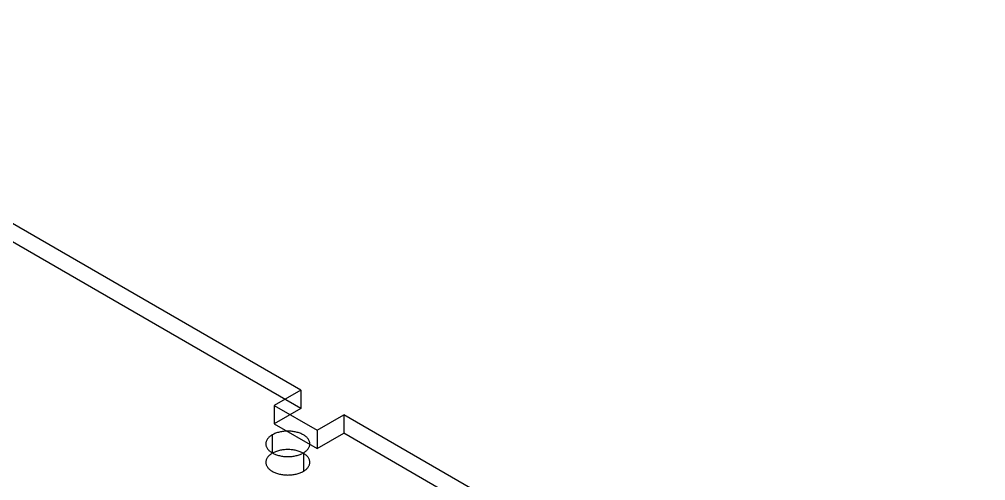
# Model space of a CAD drawing. Header units: inches. Extents: x 3 to 201, y 3 to 129.
# Drawn here: x 182.5 to 188, y 71.56 to 74.19 of the extents above; entities that cross this region are included whole.
import ezdxf

# ---------------------------------------------------------------- set-up
doc = ezdxf.new("R2010")
doc.units = ezdxf.units.IN
doc.header["$MEASUREMENT"] = 0

msp = doc.modelspace()

# ---------------------------------------------------------------- linework, layer by layer
at = {"layer": 'OUTLINE'}
for p, q in [((184.1048, 72.0796), (180.4521, 74.1886)), ((184.1048, 71.975), (180.4521, 74.084)), ((184.1048, 72.0796), (183.9538, 71.9924)), ((184.1048, 72.0796), (184.1048, 71.975)), ((183.9538, 71.9924), (184.1984, 71.8512)), ((183.9538, 71.9924), (183.9538, 71.8877)), ((184.1048, 71.975), (183.9538, 71.8877)), ((184.1984, 71.8512), (184.3494, 71.9384)), ((184.3494, 71.9384), (184.3494, 71.8337)), ((188.0022, 69.8294), (184.3494, 71.9384)), ((183.9538, 71.8877), (184.1984, 71.7465)), ((183.942, 71.8248), (183.9378, 71.8222)), ((183.9465, 71.8272), (183.942, 71.8248)), ((183.942, 71.8248), (183.942, 71.7201)), ((183.9511, 71.8295), (183.9465, 71.8272)), ((183.956, 71.8317), (183.9511, 71.8295)), ((183.961, 71.8338), (183.956, 71.8317)), ((183.9662, 71.8357), (183.961, 71.8338)), ((183.9716, 71.8374), (183.9662, 71.8357)), ((183.9771, 71.839), (183.9716, 71.8374)), ((183.9827, 71.8405), (183.9771, 71.839)), ((183.9885, 71.8418), (183.9827, 71.8405)), ((183.9943, 71.8429), (183.9885, 71.8418)), ((184.0003, 71.8438), (183.9943, 71.8429)), ((184.0063, 71.8446), (184.0003, 71.8438)), ((184.0123, 71.8452), (184.0063, 71.8446)), ((184.0185, 71.8456), (184.0123, 71.8452)), ((184.0246, 71.8459), (184.0185, 71.8456)), ((184.0308, 71.846), (184.0246, 71.8459)), ((184.0369, 71.8459), (184.0308, 71.846)), ((184.0431, 71.8456), (184.0369, 71.8459)), ((184.0492, 71.8452), (184.0431, 71.8456)), ((184.0552, 71.8446), (184.0492, 71.8452)), ((184.0613, 71.8438), (184.0552, 71.8446)), ((184.0672, 71.8429), (184.0613, 71.8438)), ((184.073, 71.8418), (184.0672, 71.8429)), ((184.0788, 71.8405), (184.073, 71.8418)), ((184.0844, 71.839), (184.0788, 71.8405)), ((184.0899, 71.8374), (184.0844, 71.839)), ((184.0953, 71.8357), (184.0899, 71.8374)), ((184.1005, 71.8338), (184.0953, 71.8357)), ((184.1055, 71.8317), (184.1005, 71.8338)), ((184.1104, 71.8295), (184.1055, 71.8317)), ((184.115, 71.8272), (184.1104, 71.8295)), ((184.1195, 71.8248), (184.115, 71.8272)), ((184.1238, 71.8222), (184.1195, 71.8248)), ((184.1984, 71.8512), (184.1984, 71.7465)), ((184.1984, 71.7465), (184.3494, 71.8337)), ((188.0022, 69.7247), (184.3494, 71.8337)), ((183.9054, 71.7771), (183.9052, 71.7735)), ((183.9052, 71.7735), (183.9054, 71.77)), ((183.9059, 71.7806), (183.9054, 71.7771)), ((183.9054, 71.77), (183.9059, 71.7664)), ((183.9066, 71.7842), (183.9059, 71.7806)), ((183.9077, 71.7877), (183.9066, 71.7842)), ((183.909, 71.7911), (183.9077, 71.7877)), ((183.9107, 71.7946), (183.909, 71.7911)), ((183.9126, 71.7979), (183.9107, 71.7946)), ((183.9148, 71.8013), (183.9126, 71.7979)), ((183.9173, 71.8045), (183.9148, 71.8013)), ((183.9201, 71.8077), (183.9173, 71.8045)), ((183.9231, 71.8108), (183.9201, 71.8077)), ((183.9264, 71.8138), (183.9231, 71.8108)), ((183.9299, 71.8167), (183.9264, 71.8138)), ((183.9337, 71.8195), (183.9299, 71.8167)), ((183.9378, 71.8222), (183.9337, 71.8195)), ((184.1278, 71.8195), (184.1238, 71.8222)), ((184.1316, 71.8167), (184.1278, 71.8195)), ((184.1351, 71.8138), (184.1316, 71.8167)), ((184.1384, 71.8108), (184.1351, 71.8138)), ((184.1414, 71.8077), (184.1384, 71.8108)), ((184.1442, 71.8045), (184.1414, 71.8077)), ((184.1467, 71.8013), (184.1442, 71.8045)), ((184.1489, 71.7979), (184.1467, 71.8013)), ((184.1509, 71.7946), (184.1489, 71.7979)), ((184.1525, 71.7911), (184.1509, 71.7946)), ((184.1539, 71.7877), (184.1525, 71.7911)), ((184.1549, 71.7842), (184.1539, 71.7877)), ((184.1557, 71.7806), (184.1549, 71.7842)), ((184.1561, 71.7771), (184.1557, 71.7806)), ((184.1557, 71.7664), (184.1561, 71.77)), ((184.1563, 71.7735), (184.1561, 71.7771)), ((184.1561, 71.77), (184.1563, 71.7735)), ((183.9059, 71.7664), (183.9066, 71.7629)), ((183.9066, 71.7629), (183.9077, 71.7594)), ((183.9077, 71.7594), (183.909, 71.7559)), ((183.909, 71.7559), (183.9107, 71.7525)), ((183.9107, 71.7525), (183.9126, 71.7491)), ((183.9126, 71.7491), (183.9148, 71.7458)), ((183.9148, 71.7458), (183.9173, 71.7425)), ((183.9173, 71.7425), (183.9201, 71.7394)), ((183.9201, 71.7394), (183.9231, 71.7363)), ((183.9231, 71.7363), (183.9264, 71.7333)), ((183.9264, 71.7333), (183.9299, 71.7304)), ((183.9299, 71.7304), (183.9337, 71.7276)), ((183.9337, 71.7148), (183.9299, 71.712)), ((183.9337, 71.7276), (183.9378, 71.7249)), ((183.9378, 71.7175), (183.9337, 71.7148)), ((183.9378, 71.7249), (183.942, 71.7223)), ((183.942, 71.7201), (183.9378, 71.7175)), ((183.9465, 71.7226), (183.942, 71.7201)), ((183.942, 71.7223), (183.9465, 71.7198)), ((183.9511, 71.7249), (183.9465, 71.7226)), ((183.9465, 71.7198), (183.9511, 71.7175)), ((183.956, 71.7271), (183.9511, 71.7249)), ((183.9511, 71.7175), (183.956, 71.7153)), ((183.961, 71.7291), (183.956, 71.7271)), ((183.956, 71.7153), (183.961, 71.7133)), ((183.9662, 71.731), (183.961, 71.7291)), ((183.9716, 71.7328), (183.9662, 71.731)), ((183.9771, 71.7344), (183.9716, 71.7328)), ((183.9827, 71.7358), (183.9771, 71.7344)), ((183.9885, 71.7371), (183.9827, 71.7358)), ((183.9943, 71.7382), (183.9885, 71.7371)), ((184.0003, 71.7392), (183.9943, 71.7382)), ((184.0063, 71.7399), (184.0003, 71.7392)), ((184.0123, 71.7405), (184.0063, 71.7399)), ((184.0185, 71.741), (184.0123, 71.7405)), ((184.0246, 71.7412), (184.0185, 71.741)), ((184.0308, 71.7413), (184.0246, 71.7412)), ((184.0369, 71.7412), (184.0308, 71.7413)), ((184.0431, 71.741), (184.0369, 71.7412)), ((184.0492, 71.7405), (184.0431, 71.741)), ((184.0552, 71.7399), (184.0492, 71.7405)), ((184.0613, 71.7392), (184.0552, 71.7399)), ((184.0672, 71.7382), (184.0613, 71.7392)), ((184.073, 71.7371), (184.0672, 71.7382)), ((184.0788, 71.7358), (184.073, 71.7371)), ((184.0844, 71.7344), (184.0788, 71.7358)), ((184.0899, 71.7328), (184.0844, 71.7344)), ((184.0953, 71.731), (184.0899, 71.7328)), ((184.1005, 71.7291), (184.0953, 71.731)), ((184.1055, 71.7271), (184.1005, 71.7291)), ((184.1005, 71.7133), (184.1055, 71.7153)), ((184.1104, 71.7249), (184.1055, 71.7271)), ((184.1055, 71.7153), (184.1104, 71.7175)), ((184.115, 71.7226), (184.1104, 71.7249)), ((184.1104, 71.7175), (184.115, 71.7198)), ((184.1195, 71.7201), (184.115, 71.7226)), ((184.115, 71.7198), (184.1195, 71.7223)), ((184.1195, 71.7223), (184.1238, 71.7249)), ((184.1195, 71.7223), (184.1195, 71.6176)), ((184.1238, 71.7175), (184.1195, 71.7201)), ((184.1238, 71.7249), (184.1278, 71.7276)), ((184.1278, 71.7148), (184.1238, 71.7175)), ((184.1278, 71.7276), (184.1316, 71.7304)), ((184.1316, 71.712), (184.1278, 71.7148)), ((184.1316, 71.7304), (184.1351, 71.7333)), ((184.1351, 71.7333), (184.1384, 71.7363)), ((184.1384, 71.7363), (184.1414, 71.7394)), ((184.1414, 71.7394), (184.1442, 71.7425)), ((184.1442, 71.7425), (184.1467, 71.7458)), ((184.1467, 71.7458), (184.1489, 71.7491)), ((184.1489, 71.7491), (184.1509, 71.7525)), ((184.1509, 71.7525), (184.1525, 71.7559)), ((184.1525, 71.7559), (184.1539, 71.7594)), ((184.1539, 71.7594), (184.1549, 71.7629)), ((184.1549, 71.7629), (184.1557, 71.7664)), ((183.9054, 71.6724), (183.9052, 71.6689)), ((183.9052, 71.6689), (183.9054, 71.6653)), ((183.9059, 71.676), (183.9054, 71.6724)), ((183.9054, 71.6653), (183.9059, 71.6618)), ((183.9066, 71.6795), (183.9059, 71.676)), ((183.9059, 71.6618), (183.9066, 71.6582)), ((183.9077, 71.683), (183.9066, 71.6795)), ((183.909, 71.6865), (183.9077, 71.683)), ((183.9107, 71.6899), (183.909, 71.6865)), ((183.9126, 71.6933), (183.9107, 71.6899)), ((183.9148, 71.6966), (183.9126, 71.6933)), ((183.9173, 71.6998), (183.9148, 71.6966)), ((183.9201, 71.703), (183.9173, 71.6998)), ((183.9231, 71.7061), (183.9201, 71.703)), ((183.9264, 71.7091), (183.9231, 71.7061)), ((183.9299, 71.712), (183.9264, 71.7091)), ((183.961, 71.7133), (183.9662, 71.7114)), ((183.9662, 71.7114), (183.9716, 71.7096)), ((183.9716, 71.7096), (183.9771, 71.708)), ((183.9771, 71.708), (183.9827, 71.7066)), ((183.9827, 71.7066), (183.9885, 71.7053)), ((183.9885, 71.7053), (183.9943, 71.7042)), ((183.9943, 71.7042), (184.0003, 71.7032)), ((184.0003, 71.7032), (184.0063, 71.7025)), ((184.0063, 71.7025), (184.0123, 71.7018)), ((184.0123, 71.7018), (184.0185, 71.7014)), ((184.0185, 71.7014), (184.0246, 71.7011)), ((184.0246, 71.7011), (184.0308, 71.7011)), ((184.0308, 71.7011), (184.0369, 71.7011)), ((184.0369, 71.7011), (184.0431, 71.7014)), ((184.0431, 71.7014), (184.0492, 71.7018)), ((184.0492, 71.7018), (184.0552, 71.7025)), ((184.0552, 71.7025), (184.0613, 71.7032)), ((184.0613, 71.7032), (184.0672, 71.7042)), ((184.0672, 71.7042), (184.073, 71.7053)), ((184.073, 71.7053), (184.0788, 71.7066)), ((184.0788, 71.7066), (184.0844, 71.708)), ((184.0844, 71.708), (184.0899, 71.7096)), ((184.0899, 71.7096), (184.0953, 71.7114)), ((184.0953, 71.7114), (184.1005, 71.7133)), ((184.1351, 71.7091), (184.1316, 71.712)), ((184.1384, 71.7061), (184.1351, 71.7091)), ((184.1414, 71.703), (184.1384, 71.7061)), ((184.1442, 71.6998), (184.1414, 71.703)), ((184.1467, 71.6966), (184.1442, 71.6998)), ((184.1489, 71.6933), (184.1467, 71.6966)), ((184.1509, 71.6899), (184.1489, 71.6933)), ((184.1525, 71.6865), (184.1509, 71.6899)), ((184.1539, 71.683), (184.1525, 71.6865)), ((184.1549, 71.6795), (184.1539, 71.683)), ((184.1557, 71.676), (184.1549, 71.6795)), ((184.1549, 71.6582), (184.1557, 71.6618)), ((184.1561, 71.6724), (184.1557, 71.676)), ((184.1557, 71.6618), (184.1561, 71.6653)), ((184.1563, 71.6689), (184.1561, 71.6724)), ((184.1561, 71.6653), (184.1563, 71.6689)), ((183.9066, 71.6582), (183.9077, 71.6547)), ((183.9077, 71.6547), (183.909, 71.6513)), ((183.909, 71.6513), (183.9107, 71.6478)), ((183.9107, 71.6478), (183.9126, 71.6444)), ((183.9126, 71.6444), (183.9148, 71.6411)), ((183.9148, 71.6411), (183.9173, 71.6379)), ((183.9173, 71.6379), (183.9201, 71.6347)), ((183.9201, 71.6347), (183.9231, 71.6316)), ((183.9231, 71.6316), (183.9264, 71.6286)), ((183.9264, 71.6286), (183.9299, 71.6257)), ((183.9299, 71.6257), (183.9337, 71.6229)), ((183.9337, 71.6229), (183.9378, 71.6202)), ((183.9378, 71.6202), (183.942, 71.6176)), ((183.942, 71.6176), (183.9465, 71.6152)), ((183.9465, 71.6152), (183.9511, 71.6128)), ((183.9511, 71.6128), (183.956, 71.6107)), ((183.956, 71.6107), (183.961, 71.6086)), ((183.961, 71.6086), (183.9662, 71.6067)), ((183.9662, 71.6067), (183.9716, 71.605)), ((183.9716, 71.605), (183.9771, 71.6034)), ((184.0844, 71.6034), (184.0899, 71.605)), ((184.0899, 71.605), (184.0953, 71.6067)), ((184.0953, 71.6067), (184.1005, 71.6086)), ((184.1005, 71.6086), (184.1055, 71.6107)), ((184.1055, 71.6107), (184.1104, 71.6128)), ((184.1104, 71.6128), (184.115, 71.6152)), ((184.115, 71.6152), (184.1195, 71.6176)), ((184.1195, 71.6176), (184.1238, 71.6202)), ((184.1238, 71.6202), (184.1278, 71.6229)), ((184.1278, 71.6229), (184.1316, 71.6257)), ((184.1316, 71.6257), (184.1351, 71.6286)), ((184.1351, 71.6286), (184.1384, 71.6316)), ((184.1384, 71.6316), (184.1414, 71.6347)), ((184.1414, 71.6347), (184.1442, 71.6379)), ((184.1442, 71.6379), (184.1467, 71.6411)), ((184.1467, 71.6411), (184.1489, 71.6444)), ((184.1489, 71.6444), (184.1509, 71.6478)), ((184.1509, 71.6478), (184.1525, 71.6513)), ((184.1525, 71.6513), (184.1539, 71.6547)), ((184.1539, 71.6547), (184.1549, 71.6582)), ((183.9771, 71.6034), (183.9827, 71.6019)), ((183.9827, 71.6019), (183.9885, 71.6006)), ((183.9885, 71.6006), (183.9943, 71.5995)), ((183.9943, 71.5995), (184.0003, 71.5986)), ((184.0003, 71.5986), (184.0063, 71.5978)), ((184.0063, 71.5978), (184.0123, 71.5972)), ((184.0123, 71.5972), (184.0185, 71.5967)), ((184.0185, 71.5967), (184.0246, 71.5965)), ((184.0246, 71.5965), (184.0308, 71.5964)), ((184.0308, 71.5964), (184.0369, 71.5965)), ((184.0369, 71.5965), (184.0431, 71.5967)), ((184.0431, 71.5967), (184.0492, 71.5972)), ((184.0492, 71.5972), (184.0552, 71.5978)), ((184.0552, 71.5978), (184.0613, 71.5986)), ((184.0613, 71.5986), (184.0672, 71.5995)), ((184.0672, 71.5995), (184.073, 71.6006)), ((184.073, 71.6006), (184.0788, 71.6019)), ((184.0788, 71.6019), (184.0844, 71.6034))]:
    msp.add_line(p, q, dxfattribs=at)

doc.saveas('drawing.dxf')
